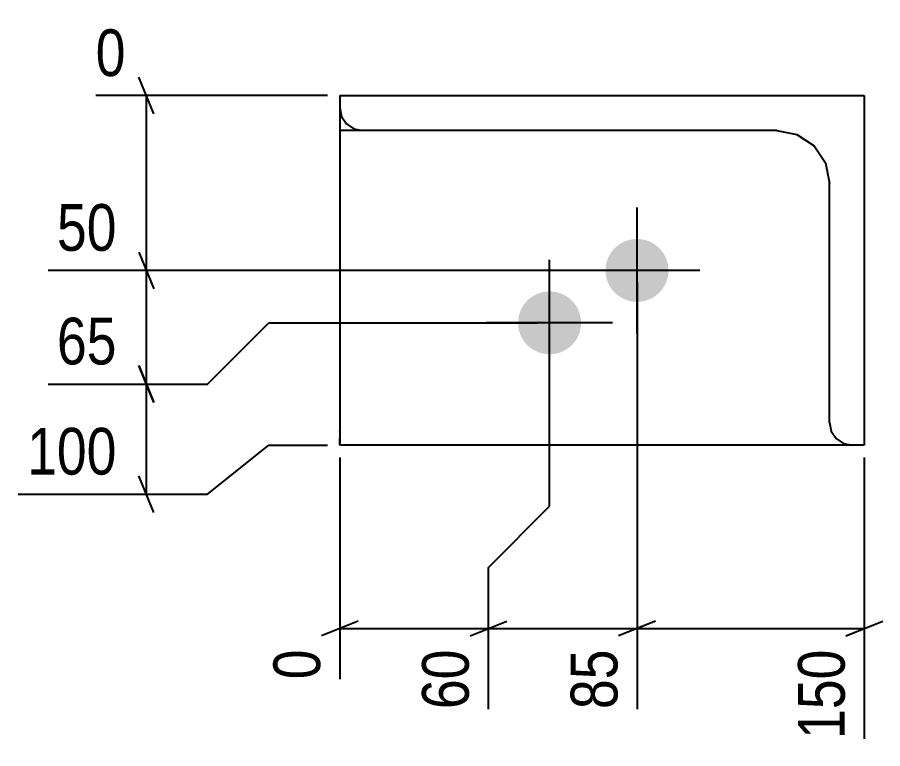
# Model space of a CAD drawing. Header units: millimetres. Extents: x 10 to 11085, y -17 to 338.
# Drawn here: x 5561.2 to 5808.6, y 7.7 to 216.9 of the extents above; entities that cross this region are included whole.
import ezdxf

# ---------------------------------------------------------------- set-up
doc = ezdxf.new("R2010")
doc.units = ezdxf.units.MM
doc.linetypes.add('DXK_LINE_DOT2', pattern=[3.9198, 1.9599, -1.9599])
doc.layers.add('MÅLSÆTNING', color=7, linetype='Continuous')
doc.layers.add('STÅL', color=7, linetype='Continuous')
doc.styles.add('Arial Narrow', font='ARIALN.TTF', dxfattribs={"height": 0.2})

msp = doc.modelspace()

# ---------------------------------------------------------------- hatches: boundary and pattern name
at = {"layer": 'STÅL', "linetype": 'Continuous'}
for points in [[(5729.4, 144.52, -1), (5747.4, 144.52, -1)], [(5704.4, 129.52, -1), (5722.4, 129.52, -1)]]:
    msp.add_hatch(color=3, dxfattribs=at).paths.add_polyline_path(points)

# ---------------------------------------------------------------- linework, layer by layer
at = {"layer": 'MÅLSÆTNING', "color": 7, "linetype": 'Continuous'}
for p, q in [((5600.2, 189.27), (5596, 199.77)), ((5649.9, 194.52), (5583.62, 194.52)), ((5598.1, 144.52), (5598.1, 194.52)), ((5596, 149.77), (5600.2, 139.27)), ((5596, 149.77), (5600.2, 139.27)), ((5734.9, 144.52), (5569.99, 144.52)), ((5734.9, 144.52), (5569.99, 144.52)), ((5598.1, 112.02), (5598.1, 144.52)), ((5738.4, 141.02), (5738.4, 19.03)), ((5738.4, 141.02), (5738.4, 19.03)), ((5615.6, 112.02), (5633.1, 129.52)), ((5615.6, 112.02), (5633.1, 129.52)), ((5633.1, 129.52), (5709.9, 129.52)), ((5633.1, 129.52), (5709.9, 129.52)), ((5713.4, 77.04), (5713.4, 126.02)), ((5713.4, 77.04), (5713.4, 126.02)), ((5600.2, 106.77), (5596, 117.27)), ((5596, 117.27), (5600.2, 106.77)), ((5569.99, 112.02), (5615.6, 112.02)), ((5569.99, 112.02), (5615.6, 112.02)), ((5598.1, 80.52), (5598.1, 112.02)), ((5615.6, 80.52), (5633.1, 94.52)), ((5633.1, 94.52), (5649.9, 94.52)), ((5653.4, 91.02), (5653.4, 27.56)), ((5803.4, 91.02), (5803.4, 10.5)), ((5600.2, 75.27), (5596, 85.77)), ((5561.46, 80.52), (5615.6, 80.52)), ((5695.9, 59.54), (5713.4, 77.04)), ((5695.9, 59.54), (5713.4, 77.04)), ((5695.9, 19.03), (5695.9, 59.54)), ((5695.9, 19.03), (5695.9, 59.54)), ((5658.65, 44.14), (5648.15, 39.94)), ((5690.65, 39.94), (5701.15, 44.14)), ((5743.65, 44.14), (5733.15, 39.94)), ((5798.15, 39.94), (5808.65, 44.14)), ((5653.4, 42.04), (5695.9, 42.04)), ((5695.9, 42.04), (5738.4, 42.04)), ((5738.4, 42.04), (5803.4, 42.04))]:
    msp.add_line(p, q, dxfattribs=at)
at = {"layer": 'STÅL', "color": 2, "linetype": 'Continuous'}
for p, q in [((5653.4, 194.52), (5653.4, 95.02)), ((5653.4, 194.52), (5803.4, 194.52)), ((5803.4, 194.52), (5803.4, 94.52)), ((5653.4, 191.02), (5653.89, 188.54)), ((5653.89, 188.54), (5655.3, 186.43)), ((5655.3, 186.43), (5657.41, 185.02)), ((5778.4, 184.52), (5653.4, 184.52)), ((5657.41, 185.02), (5659.9, 184.52)), ((5778.4, 184.52), (5784.14, 183.38)), ((5784.14, 183.38), (5789.01, 180.13)), ((5789.01, 180.13), (5792.26, 175.26)), ((5792.26, 175.26), (5793.4, 169.52)), ((5793.4, 101.02), (5793.4, 169.52)), ((5793.4, 101.02), (5793.89, 98.54)), ((5793.89, 98.54), (5795.3, 96.43)), ((5653.4, 94.52), (5653.4, 95.02)), ((5799.9, 94.52), (5653.4, 94.52)), ((5795.3, 96.43), (5797.41, 95.02)), ((5797.41, 95.02), (5799.9, 94.52)), ((5803.4, 94.52), (5799.9, 94.52))]:
    msp.add_line(p, q, dxfattribs=at)
at = {"layer": 'STÅL', "color": 3, "linetype": 'Continuous'}
for p, q in [((5738.4, 126.52), (5738.4, 162.52)), ((5713.4, 111.52), (5713.4, 147.52)), ((5756.4, 144.52), (5720.4, 144.52)), ((5731.4, 129.52), (5695.4, 129.52))]:
    msp.add_line(p, q, dxfattribs=at)
at = {"layer": 'STÅL', "color": 7, "linetype": 'DXK_LINE_DOT2'}
msp.add_line((5653.4, 94.52), (5653.4, 98.54), dxfattribs=at)

# ---------------------------------------------------------------- wipeouts: each hides what was drawn before it
at = {"color": 0, "linetype": 'Continuous'}
for points in [[(5592.4, 147.32), (5592.4, 166.92), (5569.74, 166.92), (5569.74, 147.32)], [(5592.4, 114.82), (5592.4, 134.42), (5569.74, 134.42), (5569.74, 114.82)], [(5592.4, 83.32), (5592.4, 102.92), (5561.21, 102.92), (5561.21, 83.32)]]:
    msp.add_wipeout(points, dxfattribs=at).dxf.layer = 'MÅLSÆTNING'

# ---------------------------------------------------------------- next in the draw order: texts
at = {"layer": 'MÅLSÆTNING', "color": 3, "linetype": 'Continuous', "style": 'Arial Narrow'}
for s, p in [('50', (5572.54, 150.12)), ('65', (5572.54, 117.62)), ('100', (5564.01, 86.12))]:
    msp.add_text(s, height=13.362, dxfattribs=at).set_placement(p)

# ---------------------------------------------------------------- next in the draw order: wipeouts: each hides what was drawn before it
at = {"color": 0, "linetype": 'Continuous'}
for points in [[(5594.95, 197.32), (5594.95, 216.92), (5580.82, 216.92), (5580.82, 197.32)], [(5650.6, 38.89), (5631, 38.89), (5631, 24.76), (5650.6, 24.76)], [(5693.1, 38.89), (5673.5, 38.89), (5673.5, 16.23), (5693.1, 16.23)], [(5735.6, 38.89), (5716, 38.89), (5716, 16.23), (5735.6, 16.23)], [(5800.6, 38.89), (5781, 38.89), (5781, 7.7), (5800.6, 7.7)]]:
    msp.add_wipeout(points, dxfattribs=at).dxf.layer = 'MÅLSÆTNING'

# ---------------------------------------------------------------- next in the draw order: linework, layer by layer
at = {"layer": 'MÅLSÆTNING', "color": 7, "linetype": 'Continuous'}
for p, q in [((5690.65, 39.94), (5701.15, 44.14)), ((5743.65, 44.14), (5733.15, 39.94))]:
    msp.add_line(p, q, dxfattribs=at)

# ---------------------------------------------------------------- next in the draw order: texts
at = {"layer": 'MÅLSÆTNING', "color": 3, "linetype": 'Continuous', "style": 'Arial Narrow'}
msp.add_text('0', height=13.36, dxfattribs=at).set_placement((5583.62, 200.12))
for s, height, p in [('0', 13.36, (5647.8, 27.56)), ('60', 13.362, (5690.3, 19.03)), ('85', 13.362, (5732.8, 19.03)), ('150', 13.362, (5797.8, 10.5))]:
    msp.add_text(s, height=height, rotation=90.0002, dxfattribs=at).set_placement(p)

doc.saveas('drawing.dxf')
